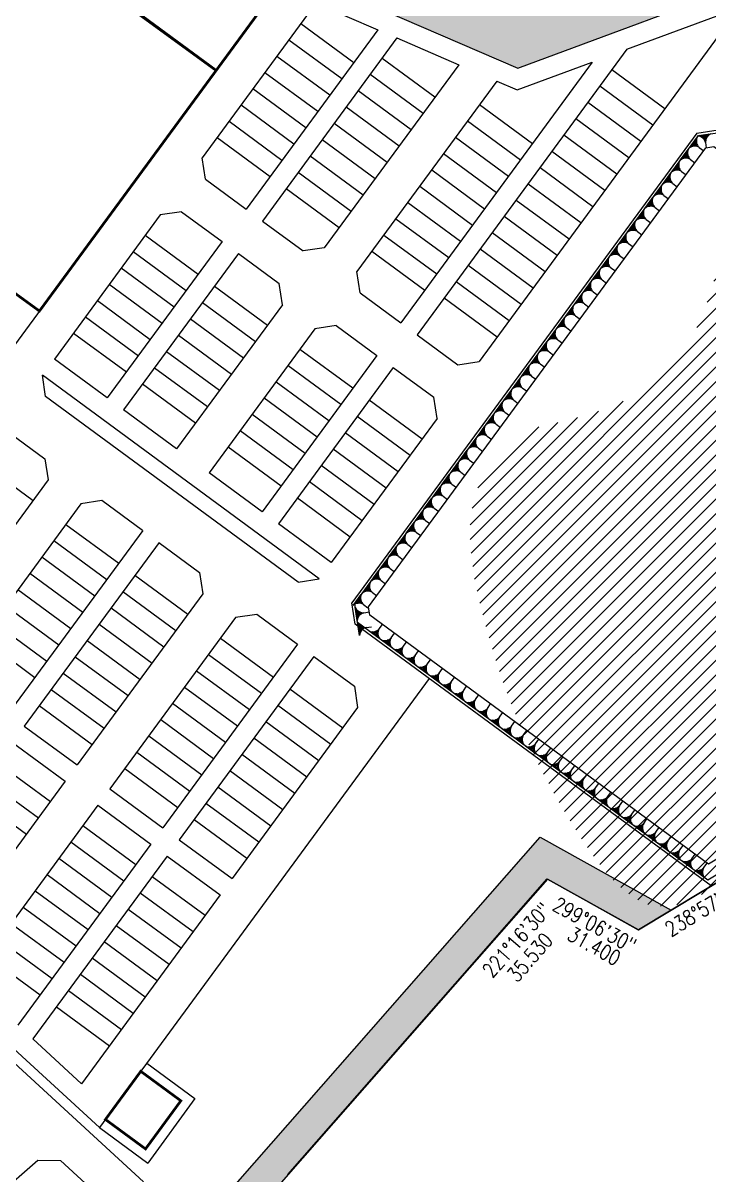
# Model space of a CAD drawing. Header units: millimetres. Extents: x 4167 to 8975, y 2111 to 5892.
# Drawn here: x 5239.8 to 5446.6, y 2577.9 to 2925.1 of the extents above; entities that cross this region are included whole.
import ezdxf

# ---------------------------------------------------------------- set-up
doc = ezdxf.new("R2010")
doc.units = ezdxf.units.MM
doc.linetypes.add('MP$0$DASHED', pattern=[0.75, 0.5, -0.25])
for name, color, linetype, lineweight in [('2-RND - SLOPE', 84, 'Continuous', 5), ('MP$0$BND COORD', 7, 'Continuous', 5), ('MP$0$z_boundary', 6, 'Continuous', 5), ('MP$0$ZAM_KAWASAN.LAPANG', 84, 'Continuous', 5), ('MP$0$ZAM_SUSUNATUR', 7, 'Continuous', 5)]:
    doc.layers.add(name, color=color, linetype=linetype, lineweight=lineweight)
doc.layers.add('CTASIK', color=141, linetype='Continuous')
doc.styles.add('MP$0$Standard', font='romans__.ttf')

# ---------------------------------------------------------------- blocks, each defined once
blk = doc.blocks.new('*X1')
at = {"color": 0}
for p, q in [((240.95, 281.25), (240.96, 281.26)), ((241.08, 281.21), (241.13, 281.26)), ((241.2, 281.15), (241.31, 281.26)), ((241.31, 281.09), (241.49, 281.26)), ((241.41, 281.01), (241.66, 281.26)), ((241.5, 280.93), (241.84, 281.26)), ((241.59, 280.83), (242.02, 281.26)), ((241.66, 280.73), (242.19, 281.26)), ((241.72, 280.62), (242.37, 281.26)), ((242.33, 281.05), (242.55, 281.26)), ((242.7, 281.24), (242.73, 281.26)), ((241.78, 280.49), (242.09, 280.8)), ((241.82, 280.36), (241.9, 280.44)), ((241.85, 280.21), (241.85, 280.21))]:
    blk.add_line(p, q, dxfattribs=at)

msp = doc.modelspace()

# ---------------------------------------------------------------- hatches: boundary and pattern name
at = {"layer": 'CTASIK'}
h = msp.add_hatch(dxfattribs=at)
h.set_pattern_fill('ANSI31', color=256, scale=24.9999)
h.set_pattern_definition([(45, (-2542.729, 1874.454), (-2.2096999, 2.2096999), [])])
h.paths.add_polyline_path([(5430.55, 2658.84), (5429.45, 2658.84), (5424.52, 2661.13), (5421.01, 2663.64), (5418.68, 2665.76), (5415.96, 2668.66), (5413.28, 2671.95), (5410.86, 2675.26), (5408.72, 2678.4), (5406.92, 2681.18), (5403.65, 2686.5), (5401.46, 2690.21), (5399.53, 2693.6), (5396.52, 2699.13), (5393.09, 2705.93), (5389.93, 2712.81), (5387.77, 2717.95), (5385.35, 2724.23), (5383.41, 2729.76), (5381.26, 2736.53), (5379.9, 2741.22), (5378.22, 2747.46), (5377.11, 2752.04), (5375.94, 2757.68), (5375.04, 2763.62), (5374.65, 2768.32), (5374.65, 2773.92), (5375.05, 2777.88), (5375.81, 2781.63), (5377.14, 2785.56), (5378.93, 2789.1), (5382.02, 2793.39), (5384.45, 2796.1), (5386.27, 2797.93), (5387.79, 2799.39), (5390.99, 2802.35), (5397.67, 2803.84), (5403.25, 2805.17), (5409.21, 2806.78), (5414.48, 2808.48), (5418.65, 2810.09), (5423.49, 2812.37), (5426.12, 2813.85), (5429.76, 2816.3), (5432.8, 2818.84), (5436.48, 2822.75), (5439.26, 2826.53), (5441.89, 2830.96), (5444.62, 2836.78), (5446.87, 2842.89), (5449.17, 2851.08), (5450.15, 2855.45), (5450.96, 2859.68), (5452.33, 2868.65), (5453.19, 2875.86), (5453.92, 2883.17), (5454.65, 2890.89), (5455.47, 2898.9), (5456.22, 2904.94), (5457.15, 2910.94), (5457.68, 2913.73), (5458.47, 2917.38), (5459.19, 2920.26), (5459.89, 2922.71), (5461.79, 2928.27), (5463.73, 2932.98), (5465.77, 2937.29), (5468.03, 2941.63), (5471.11, 2947.07), (5473.86, 2951.65), (5476.3, 2955.61), (5478.37, 2958.91), (5480.19, 2961.79), (5482.16, 2964.91), (5484.85, 2969.17), (5487.97, 2974.08), (5490.22, 2977.56), (5491.88, 2980.09), (5493.53, 2982.51), (5494.72, 2984.16), (5495.51, 2985.2), (5495.92, 2985.69), (5496.2, 2986), (5496.44, 2986.23), (5496.62, 2986.39), (5496.76, 2986.48), (5496.91, 2986.56), (5497.04, 2986.59), (5497.13, 2986.57), (5497.23, 2986.45), (5497.27, 2986.32), (5497.29, 2986.12), (5497.29, 2985.85), (5497.25, 2985.43), (5497.17, 2984.95), (5497.04, 2984.38), (5496.83, 2983.43), (5496.45, 2982.02), (5495.89, 2980.02), (5493.79, 2973.02), (5492.65, 2969.15), (5491.72, 2965.87), (5490.64, 2961.9), (5489.36, 2956.81), (5488.29, 2952.02), (5487.25, 2946.65), (5486.41, 2940.99), (5486.13, 2938.52), (5485.8, 2933.73), (5485.77, 2929.08), (5486.13, 2924.53), (5486.71, 2921.2), (5488.24, 2916.31), (5490.29, 2912.25), (5492.68, 2908.98), (5495.08, 2906.5), (5498.65, 2903.77), (5502.34, 2901.74), (5506.53, 2900.13), (5509.56, 2899.34), (5513.28, 2898.71), (5516.36, 2898.45), (5518.09, 2898.4), (5520.65, 2898.44), (5527.21, 2899.1), (5531.54, 2899.88), (5538.19, 2901.48), (5544.39, 2903.26), (5547.39, 2904.18), (5553.52, 2906.12), (5558.94, 2907.81), (5563.67, 2909.17), (5568.22, 2910.29), (5572.38, 2911.03), (5576.28, 2911.33), (5579.38, 2911.15), (5580.75, 2910.89), (5582.8, 2910.21), (5584.57, 2909.2), (5586.15, 2907.78), (5586.88, 2906.86), (5587.68, 2905.52), (5588.09, 2904.63), (5588.9, 2902.15), (5589.37, 2899.43), (5589.47, 2897.55), (5589.4, 2896.01), (5589.16, 2894.44), (5588.93, 2893.63), (5588.44, 2892.43), (5587.81, 2891.46), (5586.27, 2890.1), (5584.69, 2889.32), (5582.61, 2888.69), (5579.94, 2888.2), (5576.72, 2887.79), (5567.78, 2886.89), (5563.42, 2886.46), (5558.53, 2885.84), (5554.77, 2885.2), (5551.37, 2884.41), (5548.62, 2883.57), (5545.74, 2882.43), (5543.01, 2881), (5540.93, 2879.58), (5539.78, 2878.64), (5538.32, 2877.24), (5536.76, 2875.39), (5534.72, 2872.21), (5533.34, 2869.3), (5532.56, 2867.16), (5531.69, 2863.9), (5531.09, 2859.47), (5531.02, 2856.46), (5531.16, 2854.25), (5531.92, 2849.81), (5533.02, 2846.22), (5534.35, 2843.14), (5535.27, 2841.43), (5536.57, 2839.38), (5538.45, 2836.99), (5540, 2835.39), (5542.16, 2833.62), (5544.41, 2832.26), (5548.43, 2830.77), (5551.66, 2830.19), (5554.85, 2829.98), (5557.22, 2829.97), (5560.69, 2830.12), (5563.95, 2830.36), (5566.7, 2830.58), (5569.88, 2830.79), (5571.7, 2830.88), (5575.35, 2830.89), (5580.58, 2830.41), (5585.39, 2829.41), (5589.54, 2828.12), (5591.88, 2827.22), (5594.79, 2825.94), (5598.48, 2824.04), (5602.05, 2821.94), (5606.15, 2819.22), (5611.36, 2815.37), (5618.44, 2809.54), (5624.17, 2804.52), (5630.31, 2799.07), (5635.88, 2794.26), (5639.57, 2791.23), (5643.45, 2788.25), (5650.16, 2783.63), (5653.26, 2781.65), (5661.48, 2776.49), (5667.07, 2772.8), (5672.47, 2768.82), (5676.97, 2765.04), (5680.9, 2761.21), (5685.49, 2755.94), (5688.05, 2752.5), (5690.75, 2748.41), (5693.54, 2743.55), (5695.9, 2738.73), (5697.61, 2734.39), (5698.68, 2730.72), (5699.09, 2728.39), (5699.2, 2726.2), (5698.96, 2724.28), (5698.61, 2723.26), (5697.38, 2721.6), (5696.08, 2720.82), (5693.98, 2720.28), (5690.62, 2720.2), (5686.77, 2720.7), (5680.71, 2722.21), (5674.66, 2724.29), (5667.33, 2727.49), (5659.83, 2731.67), (5654.25, 2735.49), (5650.61, 2738.33), (5645.22, 2743.04), (5639.74, 2748.4), (5631.81, 2756.78), (5625.53, 2763.43), (5621.03, 2767.94), (5616.5, 2772.14), (5612.65, 2775.42), (5609.21, 2778.1), (5606.58, 2780), (5601.6, 2783.26), (5593.34, 2787.86), (5587.25, 2790.67), (5581.35, 2792.95), (5572.99, 2795.41), (5568.17, 2796.37), (5561.14, 2797.08), (5553.13, 2796.61), (5548.08, 2795.35), (5545.14, 2794.12), (5541.35, 2791.81), (5538.14, 2789.09), (5534.82, 2785.35), (5531.84, 2781.06), (5529.51, 2777), (5527.41, 2772.75), (5524.62, 2766.27), (5521.93, 2759.26), (5519.42, 2752.27), (5517.09, 2745.79), (5515.14, 2740.59), (5512.98, 2735.25), (5510.91, 2730.63), (5508.41, 2725.73), (5505.03, 2719.98), (5502.46, 2716.13), (5498.21, 2710.48), (5492.79, 2704.17), (5487.93, 2699.09), (5483.87, 2695.14), (5477.77, 2689.5), (5470.92, 2683.42), (5466.61, 2679.64), (5464.51, 2677.8), (5457.83, 2672), (5451.04, 2666.58), (5446.67, 2663.59), (5441.81, 2660.97), (5438.26, 2659.6), (5434.71, 2658.87)])
at = {"layer": 'MP$0$ZAM_KAWASAN.LAPANG'}
h = msp.add_hatch(color=256, dxfattribs=at)
h.paths.add_polyline_path([(5224.51, 3006.33), (5193.59, 3019.67), (5208.07, 2974.32)])
h.paths.add_polyline_path([(5465.54, 2939.86), (5513.36, 2981.06), (5389.58, 2935.15), (5389.59, 2935.17), (5389.6, 2935.16), (5389.6, 2935.16), (5389.6, 2935.15), (5243.03, 2998.35), (5232.96, 2978.75), (5388.99, 2911.47)])
h.paths.add_polyline_path([(4551.11, 2327.19), (4540.06, 2356.51), (4484.66, 2451.66), (4427.19, 2550.38), (4402.87, 2544.28), (4466.61, 2429.96), (4507.4, 2356.79), (4465.98, 2289.17), (4755.14, 2322.69), (4752.66, 2337.48), (4590.02, 2318.62)])
h.paths.add_polyline_path([(5167.55, 2397.85), (5201.84, 2443.15), (5254.51, 2503.39), (5319.72, 2577.97), (5374.47, 2640.34), (5374.47, 2640.34), (5374.44, 2640.37), (5397.87, 2667.07), (5425.31, 2651.79), (5435.19, 2657.74), (5395.72, 2679.71), (5258.24, 2523.08), (5203.39, 2481.66), (5137.99, 2395.24), (5041.24, 2384.03), (4842.36, 2360.96), (4780.35, 2341.66), (4782.99, 2325.92), (5177.22, 2371.63)])
h.paths.add_polyline_path([(4468.93, 2844.12), (4467.63, 2862.18), (4467, 2862.14), (4457.48, 2994.2), (4507.25, 3106.91), (4650.26, 3159.12), (4670.82, 3205.67), (4676.88, 3208.09), (5169.92, 3001.75), (5159.5, 3034.39), (4636.5, 3259.91), (4608.38, 3191.78), (4507.08, 3154.79), (4495.93, 3150.73), (4429.12, 2999.44), (4431.89, 2945.56), (4433.17, 2920.49), (4444.61, 2809.44), (4359.65, 2835.89), (4300.26, 2758.41), (4312.97, 2698.86), (4378.08, 2587.01), (4392.41, 2562.4), (4416.65, 2568.47), (4351.78, 2679.89), (4325.65, 2711.31), (4316.38, 2754.77), (4365.18, 2818.46), (4475.36, 2784.16)])

# ---------------------------------------------------------------- linework, layer by layer
at = {"color": 10}
for p, q in [((5425.36, 2651.76), (5479.04, 2684.05)), ((5425.37, 2651.76), (5479.06, 2684.06)), ((5374.48, 2640.33), (5397.92, 2667.04)), ((5374.5, 2640.34), (5397.94, 2667.04)), ((5397.92, 2667.04), (5425.36, 2651.76)), ((5397.94, 2667.04), (5425.37, 2651.76)), ((5319.72, 2577.96), (5374.48, 2640.33)), ((5319.73, 2577.97), (5374.5, 2640.34))]:
    msp.add_line(p, q, dxfattribs=at)
at = {"layer": '2-RND - SLOPE'}
for p, q in [((5445.58, 2889.11), (5445.83, 2887.45)), ((5443.73, 2887.58), (5445.07, 2886.59)), ((5441.06, 2883.95), (5442.41, 2882.96)), ((5438.4, 2880.33), (5439.74, 2879.34)), ((5435.73, 2876.7), (5437.08, 2875.71)), ((5433.07, 2873.08), (5434.41, 2872.09)), ((5430.4, 2869.45), (5431.75, 2868.46)), ((5427.74, 2865.82), (5429.09, 2864.83)), ((5425.07, 2862.2), (5426.42, 2861.21)), ((5422.41, 2858.57), (5423.76, 2857.58)), ((5419.74, 2854.95), (5421.09, 2853.96)), ((5417.08, 2851.32), (5418.43, 2850.33)), ((5414.41, 2847.69), (5415.76, 2846.7)), ((5411.75, 2844.07), (5413.1, 2843.08)), ((5409.08, 2840.44), (5410.43, 2839.45)), ((5406.42, 2836.81), (5407.77, 2835.82)), ((5403.75, 2833.19), (5405.1, 2832.2)), ((5401.09, 2829.56), (5402.44, 2828.57)), ((5398.42, 2825.94), (5399.77, 2824.95)), ((5395.76, 2822.31), (5397.11, 2821.32)), ((5393.1, 2818.68), (5394.44, 2817.69)), ((5390.43, 2815.06), (5391.78, 2814.07)), ((5387.77, 2811.43), (5389.11, 2810.44)), ((5385.1, 2807.81), (5386.45, 2806.82)), ((5382.44, 2804.18), (5383.78, 2803.19)), ((5379.77, 2800.55), (5381.12, 2799.56)), ((5377.11, 2796.93), (5378.45, 2795.94)), ((5374.44, 2793.3), (5375.79, 2792.31)), ((5371.78, 2789.68), (5373.12, 2788.69)), ((5369.11, 2786.05), (5370.46, 2785.06)), ((5366.45, 2782.42), (5367.79, 2781.43)), ((5363.78, 2778.8), (5365.13, 2777.81)), ((5361.12, 2775.17), (5362.46, 2774.18)), ((5358.45, 2771.55), (5359.8, 2770.56)), ((5355.79, 2767.92), (5357.13, 2766.93)), ((5353.12, 2764.29), (5354.47, 2763.3)), ((5350.46, 2760.67), (5351.8, 2759.68)), ((5347.79, 2757.04), (5349.14, 2756.05)), ((5345.13, 2753.41), (5346.47, 2752.42)), ((5342.46, 2749.79), (5343.81, 2748.8)), ((5342.58, 2747.31), (5344.23, 2747.57)), ((5343.26, 2742.87), (5344.91, 2743.12)), ((5347.18, 2742.46), (5348.17, 2743.81)), ((5350.81, 2739.8), (5351.8, 2741.15)), ((5354.44, 2737.14), (5355.43, 2738.48)), ((5358.06, 2734.47), (5359.05, 2735.82)), ((5361.69, 2731.81), (5362.68, 2733.15)), ((5365.31, 2729.14), (5366.3, 2730.49)), ((5368.94, 2726.48), (5369.93, 2727.82)), ((5372.57, 2723.81), (5373.56, 2725.16)), ((5376.19, 2721.15), (5377.18, 2722.49)), ((5379.82, 2718.48), (5380.81, 2719.83)), ((5383.44, 2715.82), (5384.43, 2717.16)), ((5387.07, 2713.15), (5388.06, 2714.5)), ((5390.7, 2710.49), (5391.69, 2711.83)), ((5394.32, 2707.82), (5395.31, 2709.17)), ((5397.95, 2705.16), (5398.94, 2706.5)), ((5401.57, 2702.49), (5402.56, 2703.84)), ((5405.2, 2699.83), (5406.19, 2701.17)), ((5408.83, 2697.16), (5409.82, 2698.51)), ((5412.45, 2694.5), (5413.44, 2695.84)), ((5416.08, 2691.83), (5417.07, 2693.18)), ((5419.71, 2689.17), (5420.7, 2690.51)), ((5423.33, 2686.5), (5424.32, 2687.85)), ((5426.96, 2683.84), (5427.95, 2685.18)), ((5430.58, 2681.17), (5431.57, 2682.52)), ((5434.21, 2678.51), (5435.2, 2679.86)), ((5437.84, 2675.84), (5438.83, 2677.19)), ((5441.46, 2673.18), (5442.45, 2674.53)), ((5445.09, 2670.51), (5446.08, 2671.86))]:
    msp.add_line(p, q, dxfattribs=at)
at = {"layer": '2-RND - SLOPE', "lineweight": 0}
for points in [[(5446.29, 2666.74), (5340.67, 2744.36), (5339.8, 2750.09), (5443.45, 2891.14), (5449.19, 2892.01), (5541.37, 2824.27, -0.38921), (5542.94, 2816.31), (5525.86, 2788.32), (5513.62, 2754.42), (5477.48, 2685.51), (5446.29, 2666.74)], [(5446.51, 2671.54), (5344.38, 2746.6), (5344, 2749.06), (5445.69, 2887.43), (5448.16, 2887.81), (5539, 2821.05, -0.38921), (5539.52, 2818.4), (5522.24, 2790.05), (5509.95, 2756.03), (5474.46, 2688.36), (5446.51, 2671.54)]]:
    msp.add_lwpolyline(points, format="xyb", dxfattribs=at)
at = {"layer": '2-RND - SLOPE'}
for points in [[(5443.06, 2890.6, 0.323507), (5443.73, 2887.58, 0.323507), (5440.65, 2887.32)], [(5447.24, 2891.72, 0.323507), (5445.58, 2889.11, 0.323507), (5443.22, 2891.1)], [(5440.39, 2886.97, 0.323507), (5441.06, 2883.95, 0.323507), (5437.98, 2883.69)], [(5437.73, 2883.35, 0.323507), (5438.4, 2880.33, 0.323507), (5435.32, 2880.07)], [(5435.06, 2879.72, 0.323507), (5435.73, 2876.7, 0.323507), (5432.65, 2876.44)], [(5432.4, 2876.09, 0.323507), (5433.07, 2873.08, 0.323507), (5429.99, 2872.81)], [(5429.73, 2872.47, 0.323507), (5430.4, 2869.45, 0.323507), (5427.32, 2869.19)], [(5427.07, 2868.84, 0.323507), (5427.74, 2865.82, 0.323507), (5424.66, 2865.56)], [(5424.4, 2865.22, 0.323507), (5425.07, 2862.2, 0.323507), (5421.99, 2861.94)], [(5421.74, 2861.59, 0.323507), (5422.41, 2858.57, 0.323507), (5419.33, 2858.31)], [(5419.07, 2857.96, 0.323507), (5419.74, 2854.95, 0.323507), (5416.66, 2854.68)], [(5416.41, 2854.34, 0.323507), (5417.08, 2851.32, 0.323507), (5414, 2851.06)], [(5413.74, 2850.71, 0.323507), (5414.41, 2847.69, 0.323507), (5411.33, 2847.43)], [(5411.08, 2847.09, 0.323507), (5411.75, 2844.07, 0.323507), (5408.67, 2843.81)], [(5408.41, 2843.46, 0.323507), (5409.08, 2840.44, 0.323507), (5406, 2840.18)], [(5405.75, 2839.83, 0.323507), (5406.42, 2836.81, 0.323507), (5403.34, 2836.55)], [(5403.08, 2836.21, 0.323507), (5403.75, 2833.19, 0.323507), (5400.67, 2832.93)], [(5400.42, 2832.58, 0.323507), (5401.09, 2829.56, 0.323507), (5398.01, 2829.3)], [(5397.75, 2828.95, 0.323507), (5398.42, 2825.94, 0.323507), (5395.34, 2825.68)], [(5395.09, 2825.33, 0.323507), (5395.76, 2822.31, 0.323507), (5392.68, 2822.05)], [(5392.42, 2821.7, 0.323507), (5393.1, 2818.68, 0.323507), (5390.01, 2818.42)], [(5389.76, 2818.08, 0.323507), (5390.43, 2815.06, 0.323507), (5387.35, 2814.8)], [(5387.09, 2814.45, 0.323507), (5387.77, 2811.43, 0.323507), (5384.68, 2811.17)], [(5384.43, 2810.82, 0.323507), (5385.1, 2807.81, 0.323507), (5382.02, 2807.55)], [(5381.76, 2807.2, 0.323507), (5382.44, 2804.18, 0.323507), (5379.35, 2803.92)], [(5379.1, 2803.57, 0.323507), (5379.77, 2800.55, 0.323507), (5376.69, 2800.29)], [(5376.43, 2799.95, 0.323507), (5377.11, 2796.93, 0.323507), (5374.02, 2796.67)], [(5373.77, 2796.32, 0.323507), (5374.44, 2793.3, 0.323507), (5371.36, 2793.04)], [(5371.1, 2792.69, 0.323507), (5371.78, 2789.68, 0.323507), (5368.7, 2789.41)], [(5368.44, 2789.07, 0.323507), (5369.11, 2786.05, 0.323507), (5366.03, 2785.79)], [(5365.78, 2785.44, 0.323507), (5366.45, 2782.42, 0.323507), (5363.37, 2782.16)], [(5363.11, 2781.82, 0.323507), (5363.78, 2778.8, 0.323507), (5360.7, 2778.54)], [(5360.45, 2778.19, 0.323507), (5361.12, 2775.17, 0.323507), (5358.04, 2774.91)], [(5357.78, 2774.56, 0.323507), (5358.45, 2771.55, 0.323507), (5355.37, 2771.28)], [(5355.12, 2770.94, 0.323507), (5355.79, 2767.92, 0.323507), (5352.71, 2767.66)], [(5352.45, 2767.31, 0.323507), (5353.12, 2764.29, 0.323507), (5350.04, 2764.03)], [(5349.79, 2763.69, 0.323507), (5350.46, 2760.67, 0.323507), (5347.38, 2760.41)], [(5347.12, 2760.06, 0.323507), (5347.79, 2757.04, 0.323507), (5344.71, 2756.78)], [(5344.46, 2756.43, 0.323507), (5345.13, 2753.41, 0.323507), (5342.05, 2753.15)], [(5341.79, 2752.81, 0.323507), (5342.46, 2749.79, 0.323507), (5339.38, 2749.53)], [(5339.97, 2748.97, 0.323507), (5342.58, 2747.31, 0.323507), (5340.58, 2744.95)], [(5340.65, 2744.53, 0.323507), (5343.26, 2742.87, 0.323507), (5341.26, 2740.5)], [(5344.17, 2741.79, 0.323507), (5347.18, 2742.46, 0.323507), (5347.44, 2739.38)], [(5347.79, 2739.13, 0.323507), (5350.81, 2739.8, 0.323507), (5351.07, 2736.72)], [(5351.42, 2736.46, 0.323507), (5354.44, 2737.14, 0.323507), (5354.7, 2734.05)], [(5355.04, 2733.8, 0.323507), (5358.06, 2734.47, 0.323507), (5358.32, 2731.39)], [(5358.67, 2731.13, 0.323507), (5361.69, 2731.81, 0.323507), (5361.95, 2728.72)], [(5362.3, 2728.47, 0.323507), (5365.31, 2729.14, 0.323507), (5365.57, 2726.06)], [(5365.92, 2725.8, 0.323507), (5368.94, 2726.48, 0.323507), (5369.2, 2723.39)], [(5369.55, 2723.14, 0.323507), (5372.57, 2723.81, 0.323507), (5372.83, 2720.73)], [(5373.17, 2720.47, 0.323507), (5376.19, 2721.15, 0.323507), (5376.45, 2718.06)], [(5376.8, 2717.81, 0.323507), (5379.82, 2718.48, 0.323507), (5380.08, 2715.4)], [(5380.43, 2715.14, 0.323507), (5383.44, 2715.82, 0.323507), (5383.71, 2712.73)], [(5384.05, 2712.48, 0.323507), (5387.07, 2713.15, 0.323507), (5387.33, 2710.07)], [(5387.68, 2709.82, 0.323507), (5390.7, 2710.49, 0.323507), (5390.96, 2707.41)], [(5391.3, 2707.15, 0.323507), (5394.32, 2707.82, 0.323507), (5394.58, 2704.74)], [(5394.93, 2704.49, 0.323507), (5397.95, 2705.16, 0.323507), (5398.21, 2702.08)], [(5398.56, 2701.82, 0.323507), (5401.57, 2702.49, 0.323507), (5401.84, 2699.41)], [(5402.18, 2699.16, 0.323507), (5405.2, 2699.83, 0.323507), (5405.46, 2696.75)], [(5405.81, 2696.49, 0.323507), (5408.83, 2697.16, 0.323507), (5409.09, 2694.08)], [(5409.43, 2693.83, 0.323507), (5412.45, 2694.5, 0.323507), (5412.71, 2691.42)], [(5413.06, 2691.16, 0.323507), (5416.08, 2691.83, 0.323507), (5416.34, 2688.75)], [(5416.69, 2688.5, 0.323507), (5419.71, 2689.17, 0.323507), (5419.97, 2686.09)], [(5420.31, 2685.83, 0.323507), (5423.33, 2686.5, 0.323507), (5423.59, 2683.42)], [(5423.94, 2683.17, 0.323507), (5426.96, 2683.84, 0.323507), (5427.22, 2680.76)], [(5427.57, 2680.5, 0.323507), (5430.58, 2681.17, 0.323507), (5430.84, 2678.09)], [(5431.19, 2677.84, 0.323507), (5434.21, 2678.51, 0.323507), (5434.47, 2675.43)], [(5434.82, 2675.17, 0.323507), (5437.84, 2675.84, 0.323507), (5438.1, 2672.76)], [(5438.44, 2672.51, 0.323507), (5441.46, 2673.18, 0.323507), (5441.72, 2670.1)], [(5442.07, 2669.84, 0.323507), (5445.09, 2670.51, 0.323507), (5445.35, 2667.43)]]:
    msp.add_lwpolyline(points, format="xyb", close=True, dxfattribs=at)
at = {"layer": 'MP$0$z_boundary', "color": 10, "ltscale": 25000}
for p, q in [((5479.04, 2684.06), (5425.36, 2651.77)), ((5397.91, 2667.05), (5374.47, 2640.34)), ((5425.36, 2651.77), (5397.91, 2667.05)), ((5374.47, 2640.34), (5319.72, 2577.97)), ((5319.72, 2577.97), (5254.51, 2503.39))]:
    msp.add_line(p, q, dxfattribs=at)
at = {"layer": 'MP$0$z_boundary', "color": 10, "linetype": 'MP$0$DASHED', "ltscale": 25000}
for p, q in [((5479.04, 2684.06), (5425.36, 2651.77)), ((5397.91, 2667.05), (5374.47, 2640.34)), ((5425.36, 2651.77), (5397.91, 2667.05)), ((5374.47, 2640.34), (5319.72, 2577.97)), ((5319.72, 2577.97), (5254.51, 2503.39))]:
    msp.add_line(p, q, dxfattribs=at)
at = {"layer": 'MP$0$ZAM_SUSUNATUR'}
for p, q in [((5320.3, 2941.09), (5235.8, 2826.11)), ((5328.08, 2931.09), (5293.79, 2884.43)), ((5455.67, 2929.7), (5377.3, 2823.06)), ((5323.57, 2924.95), (5339.54, 2913.22)), ((5346.75, 2923.04), (5307.05, 2869.01)), ((5352.5, 2920.56), (5311.96, 2865.4)), ((5319.96, 2920.04), (5335.93, 2908.31)), ((5421.87, 2917.16), (5358.62, 2831.1)), ((5316.35, 2915.13), (5332.32, 2903.39)), ((5348.06, 2914.52), (5364.02, 2902.79)), ((5411.47, 2913.3), (5353.71, 2834.71)), ((5312.74, 2910.21), (5328.71, 2898.48)), ((5371.17, 2912.51), (5330.63, 2857.35)), ((5344.45, 2909.61), (5360.41, 2897.88)), ((5417.35, 2911.02), (5433.32, 2899.29)), ((5382.66, 2907.56), (5340.45, 2850.13)), ((5309.13, 2905.3), (5325.1, 2893.57)), ((5340.84, 2904.7), (5356.8, 2892.96)), ((5413.74, 2906.11), (5429.71, 2894.38)), ((5305.52, 2900.39), (5321.49, 2888.66)), ((5337.23, 2899.78), (5353.19, 2888.05)), ((5377.46, 2900.48), (5393.42, 2888.75)), ((5410.13, 2901.2), (5426.1, 2889.46)), ((5406.52, 2896.28), (5422.49, 2884.55)), ((5301.91, 2895.48), (5317.88, 2883.75)), ((5333.62, 2894.87), (5349.58, 2883.14)), ((5373.85, 2895.57), (5389.81, 2883.84)), ((5443, 2891.88), (5449.4, 2892.85)), ((5298.3, 2890.57), (5314.27, 2878.83)), ((5330.01, 2889.96), (5345.97, 2878.23)), ((5443, 2891.88), (5338.96, 2750.3)), ((5370.24, 2890.66), (5386.2, 2878.92)), ((5402.91, 2891.37), (5418.88, 2879.64)), ((5366.63, 2885.74), (5382.59, 2874.01)), ((5399.3, 2886.46), (5415.27, 2874.73)), ((5294.77, 2878.03), (5293.79, 2884.43)), ((5326.4, 2885.05), (5342.36, 2873.32)), ((5322.79, 2880.14), (5338.75, 2868.4)), ((5363.02, 2880.83), (5378.98, 2869.1)), ((5395.69, 2881.55), (5411.66, 2869.81)), ((5294.77, 2878.03), (5307.05, 2869.01)), ((5319.18, 2875.22), (5335.14, 2863.49)), ((5359.41, 2875.92), (5375.37, 2864.19)), ((5392.08, 2876.63), (5408.05, 2864.9)), ((5388.47, 2871.72), (5404.44, 2859.99)), ((5287.55, 2868.21), (5281.15, 2867.23)), ((5287.55, 2868.21), (5299.83, 2859.19)), ((5355.8, 2871.01), (5371.76, 2859.28)), ((5281.15, 2867.23), (5249.24, 2823.8)), ((5311.96, 2865.4), (5324.24, 2856.37)), ((5352.19, 2866.1), (5368.15, 2854.36)), ((5384.86, 2866.81), (5400.83, 2855.08)), ((5276.64, 2861.09), (5292.61, 2849.36)), ((5348.58, 2861.18), (5364.54, 2849.45)), ((5381.25, 2861.9), (5397.22, 2850.17)), ((5299.83, 2859.19), (5265.2, 2812.07)), ((5304.74, 2855.58), (5270.11, 2808.46)), ((5273.03, 2856.18), (5289, 2844.45)), ((5304.74, 2855.58), (5317.02, 2846.55)), ((5330.63, 2857.35), (5324.24, 2856.37)), ((5344.97, 2856.27), (5360.93, 2844.54)), ((5377.64, 2856.99), (5393.61, 2845.25)), ((5269.42, 2851.27), (5285.39, 2839.54)), ((5374.03, 2852.07), (5390, 2840.34)), ((5341.43, 2843.74), (5340.45, 2850.13)), ((5370.42, 2847.16), (5386.39, 2835.43)), ((5265.81, 2846.36), (5281.78, 2834.62)), ((5297.52, 2845.75), (5313.48, 2834.02)), ((5317.99, 2840.16), (5317.02, 2846.55)), ((5341.43, 2843.74), (5353.71, 2834.71)), ((5262.2, 2841.44), (5278.17, 2829.71)), ((5317.99, 2840.16), (5286.08, 2796.73)), ((5293.91, 2840.84), (5309.87, 2829.11)), ((5366.81, 2842.25), (5382.78, 2830.52)), ((5258.59, 2836.53), (5274.56, 2824.8)), ((5290.3, 2835.93), (5306.26, 2824.19)), ((5334.21, 2833.92), (5327.82, 2832.94)), ((5334.21, 2833.92), (5346.49, 2824.89)), ((5254.98, 2831.62), (5270.95, 2819.89)), ((5286.69, 2831.01), (5302.65, 2819.28)), ((5327.82, 2832.94), (5295.9, 2789.51)), ((5358.62, 2831.1), (5370.9, 2822.08)), ((5323.31, 2826.8), (5339.27, 2815.07)), ((5265.2, 2812.07), (5249.24, 2823.8)), ((5283.08, 2826.1), (5299.04, 2814.37)), ((5346.49, 2824.89), (5311.87, 2777.78)), ((5370.9, 2822.08), (5377.3, 2823.06)), ((5279.47, 2821.19), (5295.43, 2809.46)), ((5351.4, 2821.28), (5316.78, 2774.17)), ((5319.7, 2821.89), (5335.66, 2810.15)), ((5351.4, 2821.28), (5363.68, 2812.26)), ((5329.13, 2757.52), (5245.63, 2818.89)), ((5246.6, 2812.5), (5245.63, 2818.89)), ((5245.63, 2818.89), (5245.63, 2818.89)), ((5275.86, 2816.28), (5291.82, 2804.55)), ((5316.09, 2816.97), (5332.05, 2805.24)), ((5322.74, 2756.55), (5246.6, 2812.5)), ((5312.48, 2812.06), (5328.44, 2800.33)), ((5344.18, 2811.46), (5360.15, 2799.72)), ((5364.66, 2805.86), (5363.68, 2812.26)), ((5286.08, 2796.73), (5270.11, 2808.46)), ((5308.87, 2807.15), (5324.83, 2795.42)), ((5364.66, 2805.86), (5332.74, 2762.43)), ((5340.57, 2806.54), (5356.54, 2794.81)), ((5305.26, 2802.24), (5321.22, 2790.51)), ((5336.96, 2801.63), (5352.93, 2789.9)), ((5301.65, 2797.33), (5317.61, 2785.59)), ((5333.35, 2796.72), (5349.32, 2784.99)), ((5226.86, 2792.9), (5242.83, 2781.18)), ((5329.74, 2791.81), (5345.71, 2780.07)), ((5311.87, 2777.78), (5295.9, 2789.51)), ((5326.13, 2786.9), (5342.1, 2775.16)), ((5322.52, 2781.98), (5338.49, 2770.25)), ((5252.66, 2773.96), (5268.63, 2762.23)), ((5332.74, 2762.43), (5316.78, 2774.17)), ((5249.05, 2769.05), (5265.02, 2757.32)), ((5245.44, 2764.13), (5261.41, 2752.41)), ((5324.04, 2761.26), (5324.04, 2761.26)), ((5241.83, 2759.22), (5257.8, 2747.49)), ((5273.54, 2758.62), (5289.51, 2746.9)), ((5322.74, 2756.55), (5329.13, 2757.52)), ((5329.13, 2757.52), (5329.13, 2757.52)), ((5238.23, 2754.31), (5254.19, 2742.58)), ((5269.93, 2753.71), (5285.9, 2741.98)), ((5339.93, 2743.91), (5338.96, 2750.3)), ((5234.62, 2749.39), (5250.59, 2737.67)), ((5266.32, 2748.8), (5282.29, 2737.07)), ((5231.01, 2744.48), (5246.98, 2732.75)), ((5262.72, 2743.88), (5278.69, 2732.16)), ((5447.29, 2665.01), (5339.93, 2743.91)), ((5227.4, 2739.57), (5243.37, 2727.84)), ((5299.34, 2739.68), (5315.31, 2727.95)), ((5259.11, 2738.97), (5275.08, 2727.24)), ((5255.5, 2734.06), (5271.47, 2722.33)), ((5295.73, 2734.77), (5311.7, 2723.04)), ((5110.43, 2732.19), (5262.83, 2592.13)), ((5251.89, 2729.14), (5267.86, 2717.42)), ((5292.12, 2729.85), (5308.09, 2718.13)), ((5248.28, 2724.23), (5264.25, 2712.5)), ((5288.51, 2724.94), (5304.48, 2713.21)), ((5320.22, 2724.35), (5336.19, 2712.62)), ((5244.68, 2719.32), (5260.64, 2707.59)), ((5284.9, 2720.03), (5300.87, 2708.3)), ((5316.61, 2719.43), (5332.58, 2707.71)), ((5240.17, 2713.18), (5256.13, 2701.45)), ((5281.3, 2715.11), (5297.26, 2703.39)), ((5313, 2714.52), (5328.97, 2702.79)), ((5236.56, 2708.26), (5252.53, 2696.53)), ((5277.69, 2710.2), (5293.66, 2698.47)), ((5309.39, 2709.61), (5325.36, 2697.88)), ((5274.08, 2705.29), (5290.05, 2693.56)), ((5232.05, 2702.12), (5248.02, 2690.39)), ((5305.79, 2704.69), (5321.75, 2692.97)), ((5270.47, 2700.37), (5286.44, 2688.65)), ((5302.18, 2699.78), (5318.15, 2688.05)), ((5228.44, 2697.21), (5244.41, 2685.48)), ((5298.57, 2694.87), (5314.54, 2683.14)), ((5224.83, 2692.29), (5240.8, 2680.57)), ((5265.96, 2694.23), (5281.93, 2682.51)), ((5262.35, 2689.32), (5278.32, 2677.59)), ((5294.96, 2689.95), (5310.93, 2678.23)), ((5291.35, 2685.04), (5307.32, 2673.31)), ((5425.31, 2651.79), (5478.99, 2684.08)), ((5257.84, 2683.18), (5273.81, 2671.45)), ((5254.23, 2678.26), (5270.2, 2666.54)), ((5258.24, 2523.08), (5395.72, 2679.71)), ((5286.84, 2678.9), (5302.81, 2667.17)), ((5395.72, 2679.71), (5435.24, 2657.71)), ((5283.23, 2673.98), (5299.2, 2662.26)), ((5250.63, 2673.35), (5266.59, 2661.62)), ((5247.02, 2668.44), (5262.99, 2656.71)), ((5278.72, 2667.84), (5294.69, 2656.12)), ((5374.43, 2640.36), (5397.87, 2667.07)), ((5397.87, 2667.07), (5425.31, 2651.79)), ((5243.41, 2663.52), (5259.38, 2651.8)), ((5275.12, 2662.93), (5291.09, 2651.2)), ((5239.8, 2658.61), (5255.77, 2646.88)), ((5271.51, 2658.01), (5287.48, 2646.29)), ((5236.19, 2653.7), (5252.16, 2641.97)), ((5267.9, 2653.1), (5283.87, 2641.37)), ((5232.59, 2648.78), (5248.55, 2637.06)), ((5264.29, 2648.19), (5280.26, 2636.46)), ((5228.98, 2643.87), (5244.95, 2632.14)), ((5260.68, 2643.27), (5276.65, 2631.55)), ((5319.67, 2577.99), (5374.43, 2640.36)), ((5257.08, 2638.36), (5273.04, 2626.63)), ((5253.47, 2633.45), (5269.44, 2621.72)), ((5249.86, 2628.53), (5265.83, 2616.81)), ((5242.76, 2618.86), (5257.43, 2605.37)), ((5277.1, 2611.55), (5291.64, 2600.87)), ((5275.29, 2609.1), (5287.38, 2600.22)), ((5257.43, 2605.37), (5257.43, 2605.37)), ((5264.64, 2594.59), (5276.73, 2585.71)), ((5262.83, 2592.13), (5277.38, 2581.45)), ((5181.77, 2527.71), (5244.26, 2582.33)), ((5244.26, 2582.33), (5251.06, 2582.25)), ((5262.37, 2571.86), (5251.06, 2582.25))]:
    msp.add_line(p, q, dxfattribs=at)
for points in [[(5232.96, 2978.75), (5388.99, 2911.47), (5465.54, 2939.86), (5513.34, 2981.04)], [(5328.08, 2931.09), (5346.75, 2923.04)], [(5421.87, 2917.16), (5455.67, 2929.7)], [(5352.5, 2920.56), (5371.17, 2912.51)], [(5382.66, 2907.56), (5388.82, 2904.9), (5411.47, 2913.3)], [(5234.11, 2802.77), (5246.39, 2793.74), (5247.37, 2787.35), (5209.46, 2735.73)], [(5275.86, 2772.08), (5263.58, 2781.11), (5257.19, 2780.13), (5219.28, 2728.51)], [(5275.89, 2772.13), (5235.25, 2716.78)], [(5280.81, 2768.52), (5240.17, 2713.18)], [(5280.77, 2768.47), (5293.05, 2759.45), (5294.03, 2753.06), (5256.13, 2701.45)], [(5322.53, 2737.79), (5310.25, 2746.81), (5303.86, 2745.84), (5265.96, 2694.23)], [(5322.57, 2737.85), (5281.93, 2682.51)], [(5327.44, 2734.18), (5286.84, 2678.9)], [(5327.44, 2734.18), (5339.72, 2725.15), (5340.7, 2718.76), (5302.81, 2667.17)], [(5276.12, 2575.78), (5108.62, 2729.72)], [(5362.25, 2727.51), (5262.83, 2592.13)], [(5252.53, 2696.53), (5214.53, 2644.8)], [(5262.35, 2689.32), (5223.56, 2636.5)], [(5278.32, 2677.59), (5238.24, 2623.01)], [(5283.23, 2673.98), (5242.76, 2618.86)], [(5299.2, 2662.26), (5257.43, 2605.37)], [(5291.64, 2600.87), (5277.38, 2581.45)], [(5287.38, 2600.22), (5276.73, 2585.71)]]:
    msp.add_lwpolyline(points, dxfattribs=at)
at = {"layer": 'MP$0$ZAM_SUSUNATUR', "color": 251, "const_width": 0.8}
for points in [[(5225.23, 2963.7), (5179.15, 2901), (5171.93, 2891.18), (5244.73, 2838.26), (5298.03, 2910.78)], [(5319.3, 2939.72), (5289.61, 2952.85), (5272.48, 2929.55), (5298.03, 2910.78)], [(5287.38, 2600.22), (5275.29, 2609.1), (5264.64, 2594.59), (5276.73, 2585.71)]]:
    msp.add_lwpolyline(points, close=True, dxfattribs=at)

# ---------------------------------------------------------------- block references
at = {"layer": '2-RND - SLOPE'}
for p, xscale, yscale, zscale, rotation in [((5621.21, 2111.85), 2.150027204660158, 2.150027204660158, 2.150027204660158, 53.68734688073682), ((5022.55, 2215.09), 2.150027204662805, 2.150027204662805, 2.150027204662805, 8.68734688056147), ((5618.54, 2108.22), 2.150027204660158, 2.150027204660158, 2.150027204660158, 53.68734688073682), ((5615.88, 2104.6), 2.150027204660158, 2.150027204660158, 2.150027204660158, 53.68734688073682), ((5613.21, 2100.97), 2.150027204660158, 2.150027204660158, 2.150027204660158, 53.68734688073682), ((5610.55, 2097.34), 2.150027204660158, 2.150027204660158, 2.150027204660158, 53.68734688073682), ((5607.88, 2093.72), 2.150027204660158, 2.150027204660158, 2.150027204660158, 53.68734688073682), ((5605.22, 2090.09), 2.150027204660158, 2.150027204660158, 2.150027204660158, 53.68734688073682), ((5602.55, 2086.47), 2.150027204660158, 2.150027204660158, 2.150027204660158, 53.68734688073682), ((5599.89, 2082.84), 2.150027204660158, 2.150027204660158, 2.150027204660158, 53.68734688073682), ((5597.22, 2079.21), 2.150027204660158, 2.150027204660158, 2.150027204660158, 53.68734688073682), ((5594.56, 2075.59), 2.150027204660158, 2.150027204660158, 2.150027204660158, 53.68734688073682), ((5591.89, 2071.96), 2.150027204660158, 2.150027204660158, 2.150027204660158, 53.68734688073682), ((5589.23, 2068.33), 2.150027204660158, 2.150027204660158, 2.150027204660158, 53.68734688073682), ((5586.56, 2064.71), 2.150027204660158, 2.150027204660158, 2.150027204660158, 53.68734688073682), ((5583.9, 2061.08), 2.150027204660158, 2.150027204660158, 2.150027204660158, 53.68734688073682), ((5581.23, 2057.46), 2.150027204660158, 2.150027204660158, 2.150027204660158, 53.68734688073682), ((5578.57, 2053.83), 2.150027204660158, 2.150027204660158, 2.150027204660158, 53.68734688073682), ((5575.9, 2050.2), 2.150027204660158, 2.150027204660158, 2.150027204660158, 53.68734688073682), ((5573.24, 2046.58), 2.150027204660158, 2.150027204660158, 2.150027204660158, 53.68734688073682), ((5570.57, 2042.95), 2.150027204660158, 2.150027204660158, 2.150027204660158, 53.68734688073682), ((5567.91, 2039.33), 2.150027204660158, 2.150027204660158, 2.150027204660158, 53.68734688073682), ((5565.24, 2035.7), 2.150027204660158, 2.150027204660158, 2.150027204660158, 53.68734688073682), ((5562.58, 2032.07), 2.150027204660158, 2.150027204660158, 2.150027204660158, 53.68734688073682), ((5559.91, 2028.45), 2.150027204660158, 2.150027204660158, 2.150027204660158, 53.68734688073682), ((5557.25, 2024.82), 2.150027204660158, 2.150027204660158, 2.150027204660158, 53.68734688073682), ((5554.58, 2021.2), 2.150027204660158, 2.150027204660158, 2.150027204660158, 53.68734688073682), ((5551.92, 2017.57), 2.150027204660158, 2.150027204660158, 2.150027204660158, 53.68734688073682), ((5549.25, 2013.94), 2.150027204660158, 2.150027204660158, 2.150027204660158, 53.68734688073682), ((5546.59, 2010.32), 2.150027204660158, 2.150027204660158, 2.150027204660158, 53.68734688073682), ((5543.93, 2006.69), 2.150027204660158, 2.150027204660158, 2.150027204660158, 53.68734688073682), ((5541.26, 2003.07), 2.150027204660158, 2.150027204660158, 2.150027204660158, 53.68734688073682), ((5538.6, 1999.44), 2.150027204660158, 2.150027204660158, 2.150027204660158, 53.68734688073682), ((5535.93, 1995.81), 2.150027204660158, 2.150027204660158, 2.150027204660158, 53.68734688073682), ((5533.27, 1992.19), 2.150027204660158, 2.150027204660158, 2.150027204660158, 53.68734688073682), ((5530.6, 1988.56), 2.150027204660158, 2.150027204660158, 2.150027204660158, 53.68734688073682), ((5527.94, 1984.93), 2.150027204660158, 2.150027204660158, 2.150027204660158, 53.68734688073682), ((5525.27, 1981.31), 2.150027204660158, 2.150027204660158, 2.150027204660158, 53.68734688073682), ((5522.61, 1977.68), 2.150027204660158, 2.150027204660158, 2.150027204660158, 53.68734688073682), ((5519.94, 1974.06), 2.150027204660158, 2.150027204660158, 2.150027204660158, 53.68734688073682), ((6016.6, 2324.28), 2.150027204664453, 2.150027204664453, 2.150027204664453, 98.68734688084898), ((6017.28, 2319.84), 2.150027204664453, 2.150027204664453, 2.150027204664453, 98.68734688084898), ((6122.92, 2919.94), 2.150027204660935, 2.150027204660935, 2.150027204660935, 143.6873468808724), ((6126.54, 2917.28), 2.150027204660935, 2.150027204660935, 2.150027204660935, 143.6873468808724), ((6130.17, 2914.61), 2.150027204660935, 2.150027204660935, 2.150027204660935, 143.6873468808724), ((6133.79, 2911.95), 2.150027204660935, 2.150027204660935, 2.150027204660935, 143.6873468808724), ((6137.42, 2909.28), 2.150027204660935, 2.150027204660935, 2.150027204660935, 143.6873468808724), ((6141.05, 2906.62), 2.150027204660935, 2.150027204660935, 2.150027204660935, 143.6873468808724), ((6144.67, 2903.95), 2.150027204660935, 2.150027204660935, 2.150027204660935, 143.6873468808724), ((6148.3, 2901.29), 2.150027204660935, 2.150027204660935, 2.150027204660935, 143.6873468808724), ((6151.92, 2898.62), 2.150027204660935, 2.150027204660935, 2.150027204660935, 143.6873468808724), ((6155.55, 2895.96), 2.150027204660935, 2.150027204660935, 2.150027204660935, 143.6873468808724), ((6159.18, 2893.29), 2.150027204660935, 2.150027204660935, 2.150027204660935, 143.6873468808724), ((6162.8, 2890.63), 2.150027204660935, 2.150027204660935, 2.150027204660935, 143.6873468808724), ((6166.43, 2887.97), 2.150027204660935, 2.150027204660935, 2.150027204660935, 143.6873468808724), ((6170.05, 2885.3), 2.150027204660935, 2.150027204660935, 2.150027204660935, 143.6873468808724), ((6173.68, 2882.64), 2.150027204660935, 2.150027204660935, 2.150027204660935, 143.6873468808724), ((6177.31, 2879.97), 2.150027204660935, 2.150027204660935, 2.150027204660935, 143.6873468808724), ((6180.93, 2877.31), 2.150027204660935, 2.150027204660935, 2.150027204660935, 143.6873468808724), ((6184.56, 2874.64), 2.150027204660935, 2.150027204660935, 2.150027204660935, 143.6873468808724), ((6188.19, 2871.98), 2.150027204660935, 2.150027204660935, 2.150027204660935, 143.6873468808724), ((6191.81, 2869.31), 2.150027204660935, 2.150027204660935, 2.150027204660935, 143.6873468808724), ((6195.44, 2866.65), 2.150027204660935, 2.150027204660935, 2.150027204660935, 143.6873468808724), ((6199.06, 2863.98), 2.150027204660935, 2.150027204660935, 2.150027204660935, 143.6873468808724), ((6202.69, 2861.32), 2.150027204660935, 2.150027204660935, 2.150027204660935, 143.6873468808724), ((6206.32, 2858.65), 2.150027204660935, 2.150027204660935, 2.150027204660935, 143.6873468808724), ((6209.94, 2855.99), 2.150027204660935, 2.150027204660935, 2.150027204660935, 143.6873468808724), ((6213.57, 2853.32), 2.150027204660935, 2.150027204660935, 2.150027204660935, 143.6873468808724), ((6217.19, 2850.66), 2.150027204660935, 2.150027204660935, 2.150027204660935, 143.6873468808724), ((6220.82, 2847.99), 2.150027204660935, 2.150027204660935, 2.150027204660935, 143.6873468808724)]:
    msp.add_blockref('*X1', p, dxfattribs=dict(at, xscale=xscale, yscale=yscale, zscale=zscale, rotation=rotation))

# ---------------------------------------------------------------- texts
at = {"layer": 'MP$0$BND COORD', "color": 7, "style": 'MP$0$Standard', "width": 0.8}
for s, height, rotation, p in [('238%%D57\'30" 62.650', 4.4999, 31.0319, (5435.15, 2649.52)), ('221%%D16\'30" ', 4.4999, 48.7211, (5381.27, 2636.89)), ('299%%D06\'30" ', 4.4999, 330.8908, (5399.04, 2657.95)), ('35.530', 4.5, 48.7211, (5388.74, 2635.58)), ('31.400', 4.5, 330.8908, (5403.55, 2649))]:
    msp.add_text(s, height=height, rotation=rotation, dxfattribs=at).set_placement(p)

doc.saveas('drawing.dxf')
